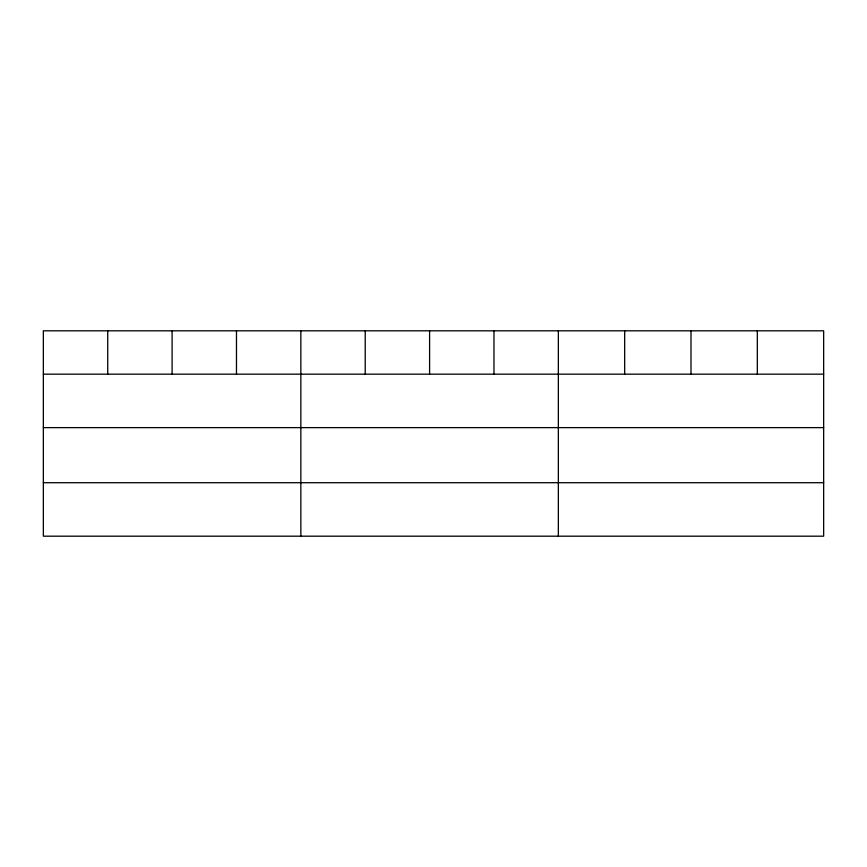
<?xml version="1.0" encoding="UTF-8"?>
<svg xmlns="http://www.w3.org/2000/svg" width="867" height="867" viewBox="0 0 867 867"><rect width="100%" height="100%" fill="white"/><g stroke="black" fill="none" stroke-linecap="round" stroke-linejoin="round"><path stroke-width="1.3" d="M823.65 427.626L823.65 330.815L43.35 330.815L43.35 536.185L823.65 536.185L823.65 427.626L43.35 427.626M43.35 374.165L823.65 374.165M43.35 482.713L823.65 482.713M757.324 330.815L757.324 374.165M690.999 330.815L690.999 374.165M624.673 330.815L624.673 374.165M558.348 330.815L558.348 536.185M493.973 330.815L493.973 374.165M429.598 330.815L429.598 374.165M365.224 330.815L365.224 374.165M300.849 330.815L300.849 536.185M236.474 330.815L236.474 374.165M172.1 330.815L172.1 374.165M107.725 330.815L107.725 374.165"/></g></svg>
